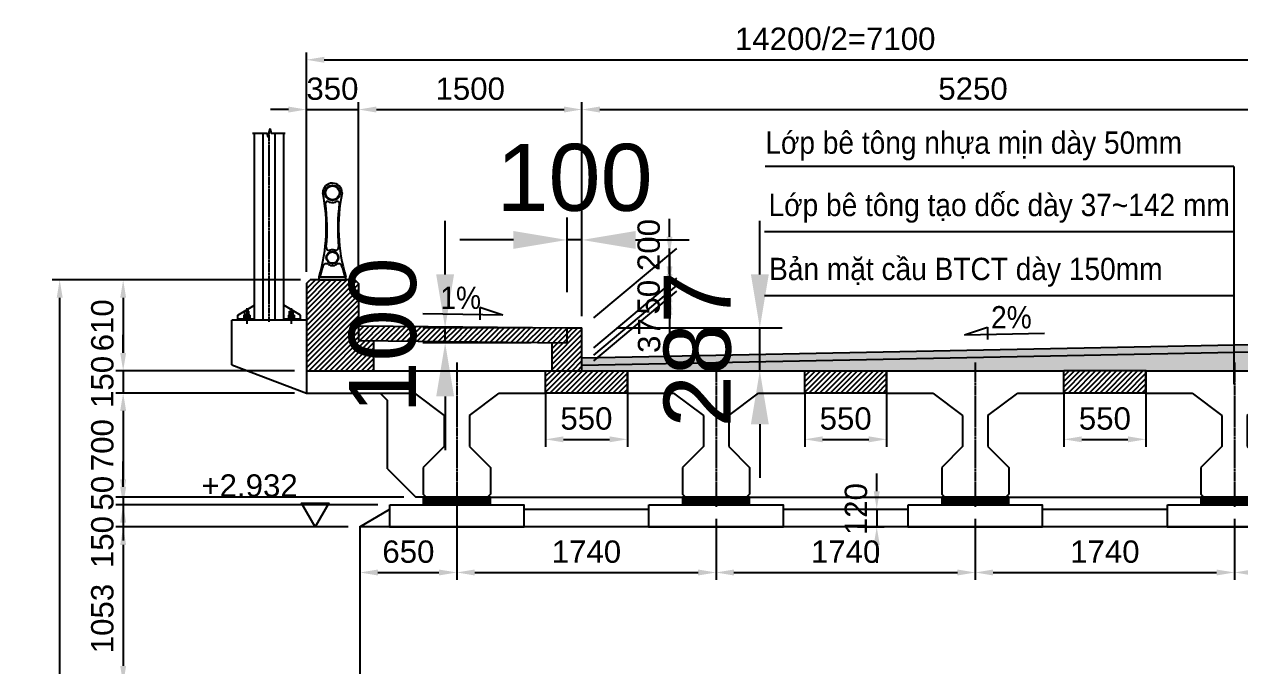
# Model space of a CAD drawing. Header units: millimetres. Extents: x 226202 to 432323, y 191488 to 280899.
# Drawn here: x 404246 to 412404, y 256652 to 260961 of the extents above; entities that cross this region are included whole.
import ezdxf

# ---------------------------------------------------------------- set-up
doc = ezdxf.new("R2010")
doc.units = ezdxf.units.MM
doc.header["$LTSCALE"] = 10
doc.header["$MEASUREMENT"] = 0
doc.linetypes.add('CENTER', pattern=[2, 1.25, -0.25, 0.25, -0.25])
doc.linetypes.add('DASHED2', pattern=[0.375, 0.25, -0.125])
for name, color, linetype in [('c', 7, 'Continuous'), ('CENTER', 8, 'CENTER'), ('COLUM', 8, 'DASHED2'), ('dim', 1, 'Continuous'), ('Layer4', 4, 'Continuous'), ('Layer7', 7, 'Continuous'), ('Lien', 3, 'Continuous'), ('Manh', 8, 'Continuous'), ('t', 1, 'CENTER'), ('TEXT', 3, 'Continuous')]:
    doc.layers.add(name, color=color, linetype=linetype)
doc.styles.add('ARIAL', font='VNARIAL.TTF')
doc.styles.add('Dim', font='arial.ttf')
doc.dimstyles.new('1-100', dxfattribs={"dimscale": 100, "dimtxt": 1.5, "dimasz": 1.2, "dimexe": 0.5, "dimexo": 0.8, "dimtad": 1, "dimdec": 0, "dimtxsty": 'Dim', "dimcen": 1.5, "dimclrd": 1, "dimclre": 8, "dimclrt": 3, "dimadec": 0, "dimazin": 0, "dimtfac": 1, "dimtdec": 0, "dimtix": 1, "dimtmove": 2, "dimatfit": 3, "dimfxl": 1, "dimarcsym": 0})
doc.dimstyles.new('1-300', dxfattribs={"dimscale": 300, "dimtxt": 1.5, "dimasz": 1.2, "dimexe": 0.5, "dimexo": 0.8, "dimtad": 1, "dimdec": 0, "dimtxsty": 'Dim', "dimcen": 1.5, "dimclrd": 1, "dimclre": 8, "dimclrt": 3, "dimadec": 0, "dimazin": 0, "dimtfac": 1, "dimtdec": 0, "dimtix": 1, "dimtmove": 2, "dimatfit": 3, "dimfxl": 1, "dimarcsym": 0})

# ---------------------------------------------------------------- blocks, each defined once
blk = doc.blocks.new('d1')
at = {"layer": 'CENTER'}
blk.add_line((0, 54.5), (0, -914.6), dxfattribs=at)
blk.add_line((0, 54.5), (0, -914.6), dxfattribs=at)
at = {"layer": 'Manh', "color": 3}
for p, q in [((-595, 0), (595, 0)), ((-595, -150), (-595, 0)), ((595, -150), (595, 0)), ((-595, -150), (-285, -150)), ((-285, -150), (-85, -300)), ((85, -300), (285, -150)), ((285, -150), (595, -150)), ((-85, -300), (-85, -510)), ((85, -300), (85, -510)), ((-85, -510), (-225, -650)), ((85, -510), (225, -650)), ((-225, -650), (-225, -830)), ((225, -650), (225, -830)), ((-205, -850), (-225, -830)), ((-205, -850), (205, -850)), ((225, -830), (205, -850))]:
    blk.add_line(p, q, dxfattribs=at)
blk = doc.blocks.new('Lancan')
at = {"layer": 'Lien', "color": 8}
for p, q in [((-90, 0), (-90, 20)), ((-90, 0), (-45, 0)), ((-83.7, 20), (83.7, 20)), ((-45, 0), (45, 0)), ((45, 0), (90, 0)), ((90, 0), (90, 20))]:
    blk.add_line(p, q, dxfattribs=at)
for centre, radius in [((0, 585), 50.8), ((0, 585), 46.6), ((0, 150), 40.9), ((0, 150), 37.6)]:
    blk.add_circle(centre, radius, dxfattribs=at)
for centre, radius, start, end in [((-1196.4, 351.6), 1155.1, 343.3182, 11.65953), ((0, 585), 65.2, 90, 180), ((0, 585), 65.2, 0, 90), ((1196.4, 351.6), 1155.1, 168.34047, 196.6818), ((-33.4, 514), 13.2, 63.17381, 170.46412), ((-1382.5, 344.6), 1347.1, 354.81236, 7.32127), ((0, 585), 65.2, 244.48628, 270), ((0, 585), 65.2, 270, 295.51372), ((33.4, 514), 13.2, 9.53588, 116.82619), ((1382.5, 344.6), 1347.1, 172.67873, 185.18764), ((-20.2, 218.6), 21.1, 168.5937, 269.602), ((-2.7, 162.7), 39, 85.96278, 116.88351), ((2.7, 162.7), 39, 63.11649, 94.03722), ((20.2, 218.6), 21.1, 270.398, 11.4063), ((-1041.4, 328), 1006, 342.17259, 346.06307), ((-41.1, 85.3), 23.9, 50.79714, 179.09952), ((-2.7, 135.2), 39, 233.44825, 274.03722), ((2.7, 135.2), 39, 265.96278, 306.55175), ((41.1, 85.3), 23.9, 0.90048, 129.20286), ((1041.4, 328), 1006, 193.93693, 197.82741)]:
    blk.add_arc(centre, radius, start, end, dxfattribs=at)
blk = doc.blocks.new('xdf')
at = {"layer": 'CENTER'}
blk.add_line((0, 54.5), (0, -914.6), dxfattribs=at)
at = {"layer": 'Lien'}
for p, q in [((-1010, 0), (-1010, -150.3)), ((-1010, -150.3), (-284.6, -150.3))]:
    blk.add_line(p, q, dxfattribs=at)
at = {"layer": 'Manh', "color": 3}
for p, q in [((-1010, 0), (595, 0)), ((595, -150), (595, 0)), ((-284.6, -150.3), (-85, -300)), ((85, -300), (285, -150)), ((285, -150), (595, -150)), ((-85, -300), (-85, -510)), ((85, -300), (85, -510)), ((-85, -510), (-225, -650)), ((85, -510), (225, -650)), ((-225, -650), (-225, -830)), ((225, -650), (225, -830)), ((-205, -850), (-225, -830)), ((-205, -850), (205, -850)), ((225, -830), (205, -850))]:
    blk.add_line(p, q, dxfattribs=at)
blk = doc.blocks.new('*D9')
at = {"color": 8, "lineweight": -2, "transparency": 16777216}
for p, q in [((406139, 259298.4), (406139, 260438.2)), ((406489, 259298.4), (406489, 260438.2))]:
    blk.add_line(p, q, dxfattribs=at)
at = {"color": 1, "lineweight": -2, "transparency": 16777216}
for p, q in [((406019, 260388.2), (405899, 260388.2)), ((406139, 260388.2), (406489, 260388.2)), ((406609, 260388.2), (406729, 260388.2))]:
    blk.add_line(p, q, dxfattribs=at)
at = {"color": 1, "transparency": 16777216}
for points in [[(406019, 260408.2), (406019, 260368.2), (406139, 260388.2)], [(406609, 260408.2), (406609, 260368.2), (406489, 260388.2)]]:
    blk.add_solid(points, dxfattribs=at)
at = {"layer": 'Defpoints', "color": 0, "transparency": 16777216}
for p in [(406489, 260388.2), (406139, 259218.4), (406489, 259218.4)]:
    blk.add_point(p, dxfattribs=at)
at = {"color": 3, "transparency": 16777216, "insert": (406314, 260527.3), "char_height": 150, "attachment_point": 5, "style": 'Dim'}
blk.add_mtext('350', dxfattribs=at)
blk = doc.blocks.new('*D10')
at = {"color": 8, "lineweight": -2, "transparency": 16777216}
for p, q in [((406489, 259298.4), (406489, 260438.2)), ((407989, 259000.5), (407989, 260438.2))]:
    blk.add_line(p, q, dxfattribs=at)
at = {"color": 1, "lineweight": -2, "transparency": 16777216}
blk.add_line((406609, 260388.2), (407869, 260388.2), dxfattribs=at)
at = {"color": 1, "transparency": 16777216}
for points in [[(406609, 260408.2), (406609, 260368.2), (406489, 260388.2)], [(407869, 260408.2), (407869, 260368.2), (407989, 260388.2)]]:
    blk.add_solid(points, dxfattribs=at)
at = {"layer": 'Defpoints', "color": 0, "transparency": 16777216}
for p in [(407989, 260388.2), (406489, 259218.4), (407989, 258920.5)]:
    blk.add_point(p, dxfattribs=at)
at = {"color": 3, "transparency": 16777216, "insert": (407239, 260527.3), "char_height": 150, "attachment_point": 5, "style": 'Dim'}
blk.add_mtext('1500', dxfattribs=at)
blk = doc.blocks.new('*D11')
at = {"color": 8, "lineweight": -2, "transparency": 16777216}
for p, q in [((407989, 259000.5), (407989, 260438.2)), ((413239, 259640.3), (413239, 260438.2))]:
    blk.add_line(p, q, dxfattribs=at)
at = {"color": 1, "lineweight": -2, "transparency": 16777216}
blk.add_line((408109, 260388.2), (413119, 260388.2), dxfattribs=at)
at = {"color": 1, "transparency": 16777216}
for points in [[(408109, 260408.2), (408109, 260368.2), (407989, 260388.2)], [(413119, 260408.2), (413119, 260368.2), (413239, 260388.2)]]:
    blk.add_solid(points, dxfattribs=at)
at = {"layer": 'Defpoints', "color": 0, "transparency": 16777216}
for p in [(413239, 260388.2), (413239, 259560.3), (407989, 258920.5)]:
    blk.add_point(p, dxfattribs=at)
at = {"color": 3, "transparency": 16777216, "insert": (410614, 260527.3), "char_height": 150, "attachment_point": 5, "style": 'Dim'}
blk.add_mtext('5250', dxfattribs=at)
blk = doc.blocks.new('*D15')
at = {"color": 8, "lineweight": -2, "transparency": 16777216}
for p, q in [((406139, 259885.3), (406139, 260772.4)), ((413239, 259885.3), (413239, 260772.4))]:
    blk.add_line(p, q, dxfattribs=at)
at = {"color": 1, "lineweight": -2, "transparency": 16777216}
blk.add_line((406259, 260722.4), (413119, 260722.4), dxfattribs=at)
at = {"color": 1, "transparency": 16777216}
for points in [[(406259, 260742.4), (406259, 260702.4), (406139, 260722.4)], [(413119, 260742.4), (413119, 260702.4), (413239, 260722.4)]]:
    blk.add_solid(points, dxfattribs=at)
at = {"layer": 'Defpoints', "color": 0, "transparency": 16777216}
for p in [(413239, 260722.4), (406139, 259805.3), (413239, 259805.3)]:
    blk.add_point(p, dxfattribs=at)
at = {"color": 3, "transparency": 16777216, "insert": (409689, 260862.5), "char_height": 150, "attachment_point": 5, "style": 'Dim'}
blk.add_mtext('14200/2=7100', dxfattribs=at)
blk = doc.blocks.new('*D17')
at = {"color": 8, "lineweight": -2, "transparency": 16777216}
for p, q in [((407149, 257758.3), (407149, 257227.9)), ((406499, 257503.7), (406499, 257227.9))]:
    blk.add_line(p, q, dxfattribs=at)
at = {"color": 1, "lineweight": -2, "transparency": 16777216}
blk.add_line((406619, 257277.9), (407029, 257277.9), dxfattribs=at)
at = {"color": 1, "transparency": 16777216}
for points in [[(406619, 257297.9), (406619, 257257.9), (406499, 257277.9)], [(407029, 257297.9), (407029, 257257.9), (407149, 257277.9)]]:
    blk.add_solid(points, dxfattribs=at)
at = {"layer": 'Defpoints', "color": 0, "transparency": 16777216}
for p in [(407149, 257838.3), (406499, 257583.7), (407149, 257277.9)]:
    blk.add_point(p, dxfattribs=at)
at = {"color": 3, "transparency": 16777216, "insert": (406824, 257417), "char_height": 150, "attachment_point": 5, "style": 'Dim'}
blk.add_mtext('650', dxfattribs=at)
blk = doc.blocks.new('*D18')
at = {"color": 8, "lineweight": -2, "transparency": 16777216}
for p, q in [((407149, 257758.3), (407149, 257227.9)), ((408889, 257639), (408889, 257227.9))]:
    blk.add_line(p, q, dxfattribs=at)
at = {"color": 1, "lineweight": -2, "transparency": 16777216}
blk.add_line((407269, 257277.9), (408769, 257277.9), dxfattribs=at)
at = {"color": 1, "transparency": 16777216}
for points in [[(407269, 257297.9), (407269, 257257.9), (407149, 257277.9)], [(408769, 257297.9), (408769, 257257.9), (408889, 257277.9)]]:
    blk.add_solid(points, dxfattribs=at)
at = {"layer": 'Defpoints', "color": 0, "transparency": 16777216}
for p in [(407149, 257838.3), (408889, 257719), (408889, 257277.9)]:
    blk.add_point(p, dxfattribs=at)
at = {"color": 3, "transparency": 16777216, "insert": (408019, 257417), "char_height": 150, "attachment_point": 5, "style": 'Dim'}
blk.add_mtext('1740', dxfattribs=at)
blk = doc.blocks.new('*D19')
at = {"color": 8, "lineweight": -2, "transparency": 16777216}
for p, q in [((408889, 257639), (408889, 257227.9)), ((410629, 257639), (410629, 257227.9))]:
    blk.add_line(p, q, dxfattribs=at)
at = {"color": 1, "lineweight": -2, "transparency": 16777216}
blk.add_line((409009, 257277.9), (410509, 257277.9), dxfattribs=at)
at = {"color": 1, "transparency": 16777216}
for points in [[(409009, 257297.9), (409009, 257257.9), (408889, 257277.9)], [(410509, 257297.9), (410509, 257257.9), (410629, 257277.9)]]:
    blk.add_solid(points, dxfattribs=at)
at = {"layer": 'Defpoints', "color": 0, "transparency": 16777216}
for p in [(408889, 257719), (410629, 257719), (410629, 257277.9)]:
    blk.add_point(p, dxfattribs=at)
at = {"color": 3, "transparency": 16777216, "insert": (409759, 257417), "char_height": 150, "attachment_point": 5, "style": 'Dim'}
blk.add_mtext('1740', dxfattribs=at)
blk = doc.blocks.new('*D20')
at = {"color": 8, "lineweight": -2, "transparency": 16777216}
for p, q in [((410629, 257639), (410629, 257227.9)), ((412369, 257639), (412369, 257227.9))]:
    blk.add_line(p, q, dxfattribs=at)
at = {"color": 1, "lineweight": -2, "transparency": 16777216}
blk.add_line((410749, 257277.9), (412249, 257277.9), dxfattribs=at)
at = {"color": 1, "transparency": 16777216}
for points in [[(410749, 257297.9), (410749, 257257.9), (410629, 257277.9)], [(412249, 257297.9), (412249, 257257.9), (412369, 257277.9)]]:
    blk.add_solid(points, dxfattribs=at)
at = {"layer": 'Defpoints', "color": 0, "transparency": 16777216}
for p in [(410629, 257719), (412369, 257719), (412369, 257277.9)]:
    blk.add_point(p, dxfattribs=at)
at = {"color": 3, "transparency": 16777216, "insert": (411499, 257417), "char_height": 150, "attachment_point": 5, "style": 'Dim'}
blk.add_mtext('1740', dxfattribs=at)
blk = doc.blocks.new('*D21')
at = {"color": 8, "lineweight": -2, "transparency": 16777216}
for p, q in [((412369, 257639), (412369, 257227.9)), ((413239, 257333.3), (413239, 257227.9))]:
    blk.add_line(p, q, dxfattribs=at)
at = {"color": 1, "lineweight": -2, "transparency": 16777216}
blk.add_line((412489, 257277.9), (413119, 257277.9), dxfattribs=at)
at = {"color": 1, "transparency": 16777216}
for points in [[(412489, 257297.9), (412489, 257257.9), (412369, 257277.9)], [(413119, 257297.9), (413119, 257257.9), (413239, 257277.9)]]:
    blk.add_solid(points, dxfattribs=at)
at = {"layer": 'Defpoints', "color": 0, "transparency": 16777216}
for p in [(412369, 257719), (413239, 257413.3), (413239, 257277.9)]:
    blk.add_point(p, dxfattribs=at)
at = {"color": 3, "transparency": 16777216, "insert": (412804, 257417), "char_height": 150, "attachment_point": 5, "style": 'Dim'}
blk.add_mtext('870', dxfattribs=at)
blk = doc.blocks.new('*D40')
at = {"color": 8, "lineweight": -2, "transparency": 16777216}
for p, q in [((406100.3, 259243.5), (404859.4, 259243.5)), ((406059, 258633.5), (404859.4, 258633.5))]:
    blk.add_line(p, q, dxfattribs=at)
at = {"color": 1, "lineweight": -2, "transparency": 16777216}
blk.add_line((404909.4, 259123.5), (404909.4, 258753.5), dxfattribs=at)
at = {"color": 1, "transparency": 16777216}
for points in [[(404889.4, 259123.5), (404929.4, 259123.5), (404909.4, 259243.5)], [(404889.4, 258753.5), (404929.4, 258753.5), (404909.4, 258633.5)]]:
    blk.add_solid(points, dxfattribs=at)
at = {"layer": 'Defpoints', "color": 0, "transparency": 16777216}
for p in [(406180.3, 259243.5), (404909.4, 258633.5), (406139, 258633.5)]:
    blk.add_point(p, dxfattribs=at)
at = {"color": 3, "transparency": 16777216, "insert": (404770.3, 258938.5), "char_height": 150, "attachment_point": 5, "rotation": 90, "style": 'Dim'}
blk.add_mtext('610', dxfattribs=at)
blk = doc.blocks.new('*D41')
at = {"color": 1, "lineweight": -2, "transparency": 16777216}
for p, q in [((404909.4, 258753.5), (404909.4, 258873.5)), ((404909.4, 258633.5), (404909.4, 258483.3)), ((404909.4, 258363.3), (404909.4, 258243.3))]:
    blk.add_line(p, q, dxfattribs=at)
at = {"color": 8, "lineweight": -2, "transparency": 16777216}
for p, q in [((406059, 258633.5), (404859.4, 258633.5)), ((406059, 258483.3), (404859.4, 258483.3))]:
    blk.add_line(p, q, dxfattribs=at)
at = {"color": 1, "transparency": 16777216}
for points in [[(404889.4, 258753.5), (404929.4, 258753.5), (404909.4, 258633.5)], [(404889.4, 258363.3), (404929.4, 258363.3), (404909.4, 258483.3)]]:
    blk.add_solid(points, dxfattribs=at)
at = {"layer": 'Defpoints', "color": 0, "transparency": 16777216}
for p in [(406139, 258633.5), (404909.4, 258483.3), (406139, 258483.3)]:
    blk.add_point(p, dxfattribs=at)
at = {"color": 3, "transparency": 16777216, "insert": (404770.3, 258558.4), "char_height": 150, "attachment_point": 5, "rotation": 90, "style": 'Dim'}
blk.add_mtext('150', dxfattribs=at)
blk = doc.blocks.new('*D42')
at = {"color": 8, "lineweight": -2, "transparency": 16777216}
for p, q in [((406059, 258483.3), (404859.4, 258483.3)), ((406794, 257783.5), (404859.4, 257783.5))]:
    blk.add_line(p, q, dxfattribs=at)
at = {"color": 1, "lineweight": -2, "transparency": 16777216}
blk.add_line((404909.4, 258363.3), (404909.4, 257903.5), dxfattribs=at)
at = {"color": 1, "transparency": 16777216}
for points in [[(404889.4, 258363.3), (404929.4, 258363.3), (404909.4, 258483.3)], [(404889.4, 257903.5), (404929.4, 257903.5), (404909.4, 257783.5)]]:
    blk.add_solid(points, dxfattribs=at)
at = {"layer": 'Defpoints', "color": 0, "transparency": 16777216}
for p in [(406139, 258483.3), (404909.4, 257783.5), (406874, 257783.5)]:
    blk.add_point(p, dxfattribs=at)
at = {"color": 3, "transparency": 16777216, "insert": (404770.3, 258133.4), "char_height": 150, "attachment_point": 5, "rotation": 90, "style": 'Dim'}
blk.add_mtext('700', dxfattribs=at)
blk = doc.blocks.new('*D43')
at = {"color": 1, "lineweight": -2, "transparency": 16777216}
for p, q in [((404909.4, 257903.5), (404909.4, 258023.5)), ((404909.4, 257783.5), (404909.4, 257733.5)), ((404909.4, 257613.5), (404909.4, 257493.5))]:
    blk.add_line(p, q, dxfattribs=at)
at = {"color": 8, "lineweight": -2, "transparency": 16777216}
for p, q in [((406794, 257783.5), (404859.4, 257783.5)), ((406619, 257733.5), (404859.4, 257733.5))]:
    blk.add_line(p, q, dxfattribs=at)
at = {"color": 1, "transparency": 16777216}
for points in [[(404889.4, 257903.5), (404929.4, 257903.5), (404909.4, 257783.5)], [(404889.4, 257613.5), (404929.4, 257613.5), (404909.4, 257733.5)]]:
    blk.add_solid(points, dxfattribs=at)
at = {"layer": 'Defpoints', "color": 0, "transparency": 16777216}
for p in [(404909.4, 257733.5), (406699, 257733.5), (406874, 257783.5)]:
    blk.add_point(p, dxfattribs=at)
at = {"color": 3, "transparency": 16777216, "insert": (404770.3, 257810.5), "char_height": 150, "attachment_point": 5, "rotation": 90, "style": 'Dim'}
blk.add_mtext('50', dxfattribs=at)
blk = doc.blocks.new('*D44')
at = {"color": 1, "lineweight": -2, "transparency": 16777216}
for p, q in [((404909.4, 257853.5), (404909.4, 257973.5)), ((404909.4, 257733.5), (404909.4, 257583.7)), ((404909.4, 257463.7), (404909.4, 257343.7))]:
    blk.add_line(p, q, dxfattribs=at)
at = {"color": 8, "lineweight": -2, "transparency": 16777216}
for p, q in [((406619, 257733.5), (404859.4, 257733.5)), ((406419, 257583.7), (404859.4, 257583.7))]:
    blk.add_line(p, q, dxfattribs=at)
at = {"color": 1, "transparency": 16777216}
for points in [[(404889.4, 257853.5), (404929.4, 257853.5), (404909.4, 257733.5)], [(404889.4, 257463.7), (404929.4, 257463.7), (404909.4, 257583.7)]]:
    blk.add_solid(points, dxfattribs=at)
at = {"layer": 'Defpoints', "color": 0, "transparency": 16777216}
for p in [(406699, 257733.5), (404909.4, 257583.7), (406499, 257583.7)]:
    blk.add_point(p, dxfattribs=at)
at = {"color": 3, "transparency": 16777216, "insert": (404770.3, 257482.3), "char_height": 150, "attachment_point": 5, "rotation": 90, "style": 'Dim'}
blk.add_mtext('150', dxfattribs=at)
blk = doc.blocks.new('*D45')
at = {"color": 8, "lineweight": -2, "transparency": 16777216}
for p, q in [((406419, 257583.7), (404859.4, 257583.7)), ((406419, 256530.7), (404859.4, 256530.7))]:
    blk.add_line(p, q, dxfattribs=at)
at = {"color": 1, "lineweight": -2, "transparency": 16777216}
blk.add_line((404909.4, 257463.7), (404909.4, 256650.7), dxfattribs=at)
at = {"color": 1, "transparency": 16777216}
for points in [[(404889.4, 257463.7), (404929.4, 257463.7), (404909.4, 257583.7)], [(404889.4, 256650.7), (404929.4, 256650.7), (404909.4, 256530.7)]]:
    blk.add_solid(points, dxfattribs=at)
at = {"layer": 'Defpoints', "color": 0, "transparency": 16777216}
for p in [(406499, 257583.7), (404909.4, 256530.7), (406499, 256530.7)]:
    blk.add_point(p, dxfattribs=at)
at = {"color": 3, "transparency": 16777216, "insert": (404770.2, 256968.6), "char_height": 150, "attachment_point": 5, "rotation": 90, "style": 'Dim'}
blk.add_mtext('1053', dxfattribs=at)
blk = doc.blocks.new('*D49')
at = {"color": 8, "lineweight": -2, "transparency": 16777216}
for p, q in [((405978.9, 259243.5), (404433.4, 259243.5)), ((406806.8, 250730.5), (404433.4, 250730.5))]:
    blk.add_line(p, q, dxfattribs=at)
at = {"color": 1, "lineweight": -2, "transparency": 16777216}
blk.add_line((404483.4, 250850.5), (404483.4, 259123.5), dxfattribs=at)
at = {"color": 1, "transparency": 16777216}
for points in [[(404463.4, 259123.5), (404503.4, 259123.5), (404483.4, 259243.5)], [(404463.4, 250850.5), (404503.4, 250850.5), (404483.4, 250730.5)]]:
    blk.add_solid(points, dxfattribs=at)
at = {"layer": 'Defpoints', "color": 0, "transparency": 16777216}
for p in [(404483.4, 259243.5), (406058.9, 259243.5), (406886.8, 250730.5)]:
    blk.add_point(p, dxfattribs=at)
at = {"color": 3, "transparency": 16777216, "insert": (404344.3, 254987), "char_height": 150, "attachment_point": 5, "rotation": 90, "style": 'Dim'}
blk.add_mtext('8513', dxfattribs=at)
blk = doc.blocks.new('*D60')
at = {"color": 1, "lineweight": -2, "transparency": 16777216}
for p, q in [((408576.7, 259533.7), (408576.7, 259653.7)), ((408576.7, 259413.7), (408576.7, 259213.7)), ((408576.7, 259093.7), (408576.7, 258973.7))]:
    blk.add_line(p, q, dxfattribs=at)
at = {"color": 8, "lineweight": -2, "transparency": 16777216}
for p, q in [((408069, 258987.7), (408626.7, 259455.6)), ((408069, 258787.7), (408626.7, 259255.6))]:
    blk.add_line(p, q, dxfattribs=at)
at = {"color": 1, "transparency": 16777216}
for points in [[(408556.7, 259533.7), (408596.7, 259533.7), (408576.7, 259413.7)], [(408556.7, 259093.7), (408596.7, 259093.7), (408576.7, 259213.7)]]:
    blk.add_solid(points, dxfattribs=at)
at = {"layer": 'Defpoints', "color": 0, "transparency": 16777216}
for p in [(408576.7, 259213.7), (407989, 258920.5), (407989, 258720.6)]:
    blk.add_point(p, dxfattribs=at)
at = {"color": 3, "transparency": 16777216, "insert": (408437.6, 259478), "char_height": 150, "attachment_point": 5, "rotation": 90, "style": 'Dim'}
blk.add_mtext('200', dxfattribs=at)
blk = doc.blocks.new('*D61')
at = {"color": 1, "lineweight": -2, "transparency": 16777216}
for p, q in [((408576.7, 259333.7), (408576.7, 259453.7)), ((408576.7, 259213.7), (408576.7, 259163.7)), ((408576.7, 259043.7), (408576.7, 258923.7))]:
    blk.add_line(p, q, dxfattribs=at)
at = {"color": 8, "lineweight": -2, "transparency": 16777216}
for p, q in [((408069, 258787.7), (408626.7, 259255.6)), ((408069, 258737.7), (408626.7, 259205.6))]:
    blk.add_line(p, q, dxfattribs=at)
at = {"color": 1, "transparency": 16777216}
for points in [[(408556.7, 259333.7), (408596.7, 259333.7), (408576.7, 259213.7)], [(408556.7, 259043.7), (408596.7, 259043.7), (408576.7, 259163.7)]]:
    blk.add_solid(points, dxfattribs=at)
at = {"layer": 'Defpoints', "color": 0, "transparency": 16777216}
for p in [(408576.7, 259163.7), (407989, 258720.6), (407989, 258670.5)]:
    blk.add_point(p, dxfattribs=at)
at = {"color": 3, "transparency": 16777216, "insert": (408437.6, 259127.4), "char_height": 150, "attachment_point": 5, "rotation": 90, "style": 'Dim'}
blk.add_mtext('50', dxfattribs=at)
blk = doc.blocks.new('*D62')
at = {"color": 1, "lineweight": -2, "transparency": 16777216}
for p, q in [((408576.7, 259283.7), (408576.7, 259403.7)), ((408576.7, 259163.7), (408576.7, 259126.7)), ((408576.7, 259006.7), (408576.7, 258886.7))]:
    blk.add_line(p, q, dxfattribs=at)
at = {"color": 8, "lineweight": -2, "transparency": 16777216}
for p, q in [((408069, 258737.7), (408626.7, 259205.6)), ((408069, 258700.7), (408626.7, 259168.6))]:
    blk.add_line(p, q, dxfattribs=at)
at = {"color": 1, "transparency": 16777216}
for points in [[(408556.7, 259283.7), (408596.7, 259283.7), (408576.7, 259163.7)], [(408556.7, 259006.7), (408596.7, 259006.7), (408576.7, 259126.7)]]:
    blk.add_solid(points, dxfattribs=at)
at = {"layer": 'Defpoints', "color": 0, "transparency": 16777216}
for p in [(408576.7, 259126.7), (407989, 258670.5), (407989, 258633.5)]:
    blk.add_point(p, dxfattribs=at)
at = {"color": 3, "transparency": 16777216, "insert": (408440.5, 258869.4), "char_height": 150, "attachment_point": 5, "rotation": 90, "style": 'Dim'}
blk.add_mtext('37', dxfattribs=at)
blk = doc.blocks.new('e')
at = {"layer": 'TEXT', "color": 9}
blk.add_lwpolyline([(0, 0), (383, 664), (-383, 664)], close=True, dxfattribs=at)
blk = doc.blocks.new('*D66')
at = {"color": 1, "lineweight": -2, "transparency": 16777216}
for p, q in [((409967.8, 257823.7), (409967.8, 257943.7)), ((409967.8, 257703.7), (409967.8, 257583.7)), ((409967.8, 257463.7), (409967.8, 257343.7))]:
    blk.add_line(p, q, dxfattribs=at)
at = {"color": 8, "lineweight": -2, "transparency": 16777216}
for p, q in [((409839, 257703.7), (410017.8, 257703.7)), ((409839, 257583.7), (410017.8, 257583.7))]:
    blk.add_line(p, q, dxfattribs=at)
at = {"color": 1, "transparency": 16777216}
for points in [[(409947.8, 257823.7), (409987.8, 257823.7), (409967.8, 257703.7)], [(409947.8, 257463.7), (409987.8, 257463.7), (409967.8, 257583.7)]]:
    blk.add_solid(points, dxfattribs=at)
at = {"layer": 'Defpoints', "color": 0, "transparency": 16777216}
for p in [(409759, 257703.7), (409759, 257583.7), (409967.8, 257583.7)]:
    blk.add_point(p, dxfattribs=at)
at = {"color": 3, "transparency": 16777216, "insert": (409828.7, 257703.7), "char_height": 150, "attachment_point": 5, "rotation": 90, "style": 'Dim'}
blk.add_mtext('120', dxfattribs=at)
blk = doc.blocks.new('*D167')
at = {"color": 8, "lineweight": -2, "transparency": 16777216}
for p, q in [((407744, 258478.7), (407744, 258122.4)), ((408294, 258478.7), (408294, 258122.4))]:
    blk.add_line(p, q, dxfattribs=at)
at = {"color": 1, "lineweight": -2, "transparency": 16777216}
blk.add_line((407864, 258172.4), (408174, 258172.4), dxfattribs=at)
at = {"color": 1, "transparency": 16777216}
for points in [[(407864, 258192.4), (407864, 258152.4), (407744, 258172.4)], [(408174, 258192.4), (408174, 258152.4), (408294, 258172.4)]]:
    blk.add_solid(points, dxfattribs=at)
at = {"layer": 'Defpoints', "color": 0, "transparency": 16777216}
for p in [(407744, 258558.7), (408294, 258558.7), (408294, 258172.4)]:
    blk.add_point(p, dxfattribs=at)
at = {"color": 3, "transparency": 16777216, "insert": (408019, 258311.5), "char_height": 150, "attachment_point": 5, "style": 'Dim'}
blk.add_mtext('550', dxfattribs=at)
blk = doc.blocks.new('*D168')
at = {"color": 8, "lineweight": -2, "transparency": 16777216}
for p, q in [((409484, 258478.7), (409484, 258122.4)), ((410034, 258478.7), (410034, 258122.4))]:
    blk.add_line(p, q, dxfattribs=at)
at = {"color": 1, "lineweight": -2, "transparency": 16777216}
blk.add_line((409604, 258172.4), (409914, 258172.4), dxfattribs=at)
at = {"color": 1, "transparency": 16777216}
for points in [[(409604, 258192.4), (409604, 258152.4), (409484, 258172.4)], [(409914, 258192.4), (409914, 258152.4), (410034, 258172.4)]]:
    blk.add_solid(points, dxfattribs=at)
at = {"layer": 'Defpoints', "color": 0, "transparency": 16777216}
for p in [(409484, 258558.7), (410034, 258558.7), (410034, 258172.4)]:
    blk.add_point(p, dxfattribs=at)
at = {"color": 3, "transparency": 16777216, "insert": (409759, 258311.5), "char_height": 150, "attachment_point": 5, "style": 'Dim'}
blk.add_mtext('550', dxfattribs=at)
blk = doc.blocks.new('*D169')
at = {"color": 8, "lineweight": -2, "transparency": 16777216}
for p, q in [((411224, 258478.8), (411224, 258122.5)), ((411774, 258478.8), (411774, 258122.5))]:
    blk.add_line(p, q, dxfattribs=at)
at = {"color": 1, "lineweight": -2, "transparency": 16777216}
blk.add_line((411344, 258172.5), (411654, 258172.5), dxfattribs=at)
at = {"color": 1, "transparency": 16777216}
for points in [[(411344, 258192.5), (411344, 258152.5), (411224, 258172.5)], [(411654, 258192.5), (411654, 258152.5), (411774, 258172.5)]]:
    blk.add_solid(points, dxfattribs=at)
at = {"layer": 'Defpoints', "color": 0, "transparency": 16777216}
for p in [(411224, 258558.8), (411774, 258558.8), (411774, 258172.5)]:
    blk.add_point(p, dxfattribs=at)
at = {"color": 3, "transparency": 16777216, "insert": (411499, 258311.6), "char_height": 150, "attachment_point": 5, "style": 'Dim'}
blk.add_mtext('550', dxfattribs=at)
blk = doc.blocks.new('*D209')
at = {"layer": 'Defpoints', "color": 0, "transparency": 16777216}
for p in [(407989, 258920.5), (409183.1, 258920.5), (407989, 258633.8)]:
    blk.add_point(p, dxfattribs=at)
at = {"layer": 'dim', "color": 1, "lineweight": -2, "transparency": 16777216}
for p, q in [((409183.1, 259280.5), (409183.1, 259640.5)), ((409183.1, 258633.8), (409183.1, 258920.5)), ((409183.1, 258273.8), (409183.1, 257913.8))]:
    blk.add_line(p, q, dxfattribs=at)
at = {"layer": 'dim', "color": 8, "lineweight": -2, "transparency": 16777216}
for p, q in [((408229, 258920.5), (409333.1, 258920.5)), ((408229, 258633.8), (409333.1, 258633.8))]:
    blk.add_line(p, q, dxfattribs=at)
at = {"layer": 'dim', "color": 1, "transparency": 16777216}
for points in [[(409123.1, 259280.5), (409243.1, 259280.5), (409183.1, 258920.5)], [(409123.1, 258273.8), (409243.1, 258273.8), (409183.1, 258633.8)]]:
    blk.add_solid(points, dxfattribs=at)
at = {"layer": 'dim', "color": 3, "transparency": 16777216, "insert": (408765.8, 258777.2), "char_height": 450, "attachment_point": 5, "rotation": 90, "style": 'Dim'}
blk.add_mtext('287', dxfattribs=at)
blk = doc.blocks.new('*D210')
at = {"layer": 'Defpoints', "color": 0, "transparency": 16777216}
for p in [(407889, 259512.1), (407889, 258920.5), (407989, 258920.5)]:
    blk.add_point(p, dxfattribs=at)
at = {"layer": 'dim', "color": 8, "lineweight": -2, "transparency": 16777216}
for p, q in [((407889, 259160.5), (407889, 259662.1)), ((407989, 259160.5), (407989, 259662.1))]:
    blk.add_line(p, q, dxfattribs=at)
at = {"layer": 'dim', "color": 1, "lineweight": -2, "transparency": 16777216}
for p, q in [((407529, 259512.1), (407169, 259512.1)), ((407989, 259512.1), (407889, 259512.1)), ((408349, 259512.1), (408709, 259512.1))]:
    blk.add_line(p, q, dxfattribs=at)
at = {"layer": 'dim', "color": 1, "transparency": 16777216}
for points in [[(407529, 259572.1), (407529, 259452.1), (407889, 259512.1)], [(408349, 259572.1), (408349, 259452.1), (407989, 259512.1)]]:
    blk.add_solid(points, dxfattribs=at)
at = {"layer": 'dim', "color": 3, "transparency": 16777216, "insert": (407939, 259929.4), "char_height": 450, "attachment_point": 5, "style": 'Dim'}
blk.add_mtext('100', dxfattribs=at)
blk = doc.blocks.new('*D211')
at = {"layer": 'Defpoints', "color": 0, "transparency": 16777216}
for p in [(407070.5, 258920.5), (407889, 258920.5), (407889, 258820.5)]:
    blk.add_point(p, dxfattribs=at)
at = {"layer": 'dim', "color": 1, "lineweight": -2, "transparency": 16777216}
for p, q in [((407070.5, 259280.5), (407070.5, 259640.5)), ((407070.5, 258820.5), (407070.5, 258920.5)), ((407070.5, 258460.5), (407070.5, 258100.5))]:
    blk.add_line(p, q, dxfattribs=at)
at = {"layer": 'dim', "color": 8, "lineweight": -2, "transparency": 16777216}
for p, q in [((407649, 258920.5), (406920.5, 258920.5)), ((407649, 258820.5), (406920.5, 258820.5))]:
    blk.add_line(p, q, dxfattribs=at)
at = {"layer": 'dim', "color": 1, "transparency": 16777216}
for points in [[(407010.5, 259280.5), (407130.5, 259280.5), (407070.5, 258920.5)], [(407010.5, 258460.5), (407130.5, 258460.5), (407070.5, 258820.5)]]:
    blk.add_solid(points, dxfattribs=at)
at = {"layer": 'dim', "color": 3, "transparency": 16777216, "insert": (406653.3, 258870.5), "char_height": 450, "attachment_point": 5, "rotation": 90, "style": 'Dim'}
blk.add_mtext('100', dxfattribs=at)

msp = doc.modelspace()

# ---------------------------------------------------------------- hatches: boundary and pattern name
h = msp.add_hatch()
h.set_pattern_fill('ANSI31', color=8, scale=200, style=0)
h.set_pattern_definition([(45, (-716517.353, -209894.462), (-17.67766953, 17.67766953), [])])
h.paths.add_polyline_path([(406589, 258633.5), (406589, 258834.5), (406489, 258835.5), (406489, 259218.5), (406464, 259243.5), (406164, 259243.5), (406139, 259218.5), (406139, 258633.5)])
h.paths.add_polyline_path([(407889, 258820.5), (407889, 258920.5), (406489, 258935.5), (406489, 258835.5)])
h.paths.add_polyline_path([(407989, 258920.5), (407889, 258920.5), (407889, 258820.5), (407789, 258821.6), (407789, 258633.5), (407819, 258633.5), (407989, 258633.5)])
h = msp.add_hatch()
h.set_pattern_fill('AR-B88', color=8, scale=5, angle=45, style=0)
h.set_pattern_definition([(135, (1542995.325, -209894.46), (28.2842712, 28.2842712), []), (45, (1542995.325, -209894.462), (42.42640687, 14.14213562), [40, -40])])
h.paths.add_polyline_path([(413239, 258825.6), (413239, 258775.5), (407989, 258670.5), (407989, 258720.6)])
h = msp.add_hatch()
h.set_pattern_fill('AR-CONC', color=8, scale=10, style=0)
h.set_pattern_definition([(50, (-716517.353, -209894.46), (71.7260183, -6.2752135), [7.5, -82.5]), (355, (-716517.35, -209894.46), (-13.8751334, 75.2192134), [6, -66]), (100.4514, (-716511.376, -209894.985), (57.850938, 68.9439542), [6.374019, -70.114211]), (46.1842, (-716517.35, -209874.46), (106.724105, -16.5519014), [11.25, -123.75]), (96.6356, (-716508.46, -209875.84), (93.4662706, 97.411787), [9.561029, -105.1713]), (351.1842, (-716517.35, -209874.46), (93.466195, 97.41186), [9, -99]), (21, (-716507.353, -209879.46), (59.6907052, -40.261889), [7.5, -82.5]), (326, (-716507.35, -209879.46), (24.331533, 72.5150045), [6, -66]), (71.4514, (-716502.38, -209882.82), (84.022263, 32.2530497), [6.374019, -70.114211]), (37.5, (-716517.353, -209894.462), (1.21598553, 33.2893854), [0, -65.2, 0, -67, 0, -66.25]), (7.5, (-716517.353, -209894.46), (26.3069537, 39.4411712), [0, -38.2, 0, -63.7, 0, -25.25]), (327.5, (-716539.653, -209894.462), (53.3822436, -2.2554872), [0, -25, 0, -78, 0, -103.5]), (317.5, (-716549.653, -209894.46), (58.318617, 10.0104982), [0, -32.5, 0, -51.8, 0, -73.5])])
h.paths.add_polyline_path([(408889, 258688.5), (408889, 258633.5), (409559, 258633.5), (409959, 258633.5), (411299, 258633.5), (411699, 258633.5), (413039, 258633.5), (413239, 258633.5), (413239, 258775.5)])
h.paths.add_polyline_path([(408889, 258633.5), (408889, 258688.5), (407989, 258670.5), (407989, 258633.5), (408219, 258633.5)])
h = msp.add_hatch()
h.set_pattern_fill('ANSI31', color=8, scale=200, style=0)
h.set_pattern_definition([(45, (-716517.353, -209894.176), (-17.67766953, 17.67766953), [])])
h.paths.add_polyline_path([(408294, 258483.5), (408294, 258633.8), (407744, 258633.8), (407744, 258483.5)])
h = msp.add_hatch()
h.set_pattern_fill('ANSI31', color=8, scale=200, style=0)
h.set_pattern_definition([(45, (-714777.353, -209894.176), (-17.67766953, 17.67766953), [])])
h.paths.add_polyline_path([(410034, 258483.5), (410034, 258633.8), (409484, 258633.8), (409484, 258483.5)])
h = msp.add_hatch()
h.set_pattern_fill('ANSI31', color=8, scale=200, style=0)
h.set_pattern_definition([(45, (-713037.353, -209894.034), (-17.67766953, 17.67766953), [])])
h.paths.add_polyline_path([(411774, 258483.7), (411774, 258634), (411224, 258634), (411224, 258483.7)])
h = msp.add_hatch()
h.set_pattern_fill('AR-PARQ1', color=8, scale=5, style=0)
h.set_pattern_definition([(90, (-716517.35, -209894.46), (-60, 60), [60, -60]), (90, (-716507.35, -209894.46), (-60, 60), [60, -60]), (90, (-716497.35, -209894.46), (-60, 60), [60, -60]), (90, (-716487.35, -209894.46), (-60, 60), [60, -60]), (90, (-716477.35, -209894.46), (-60, 60), [60, -60]), (90, (-716467.35, -209894.46), (-60, 60), [60, -60]), (90, (-716457.35, -209894.46), (-60, 60), [60, -60]), (0, (-716517.35, -209834.46), (60, -60), [60, -60]), (0, (-716517.35, -209824.46), (60, -60), [60, -60]), (0, (-716517.35, -209814.46), (60, -60), [60, -60]), (0, (-716517.35, -209804.46), (60, -60), [60, -60]), (0, (-716517.35, -209794.46), (60, -60), [60, -60]), (0, (-716517.35, -209784.46), (60, -60), [60, -60]), (0, (-716517.35, -209774.46), (60, -60), [60, -60])])
h.paths.add_polyline_path([(407149, 257783.5), (407149, 257733.5), (407374, 257733.5), (407374, 257783.5)])
h.paths.add_polyline_path([(407149, 257733.5), (407149, 257783.5), (406924, 257783.5), (406924, 257733.5)])
h = msp.add_hatch()
h.set_pattern_fill('AR-PARQ1', color=8, scale=5, style=0)
h.set_pattern_definition([(90, (-714777.35, -209894.46), (-60, 60), [60, -60]), (90, (-714767.35, -209894.46), (-60, 60), [60, -60]), (90, (-714757.35, -209894.46), (-60, 60), [60, -60]), (90, (-714747.35, -209894.46), (-60, 60), [60, -60]), (90, (-714737.35, -209894.46), (-60, 60), [60, -60]), (90, (-714727.35, -209894.46), (-60, 60), [60, -60]), (90, (-714717.35, -209894.46), (-60, 60), [60, -60]), (0, (-714777.35, -209834.46), (60, -60), [60, -60]), (0, (-714777.35, -209824.46), (60, -60), [60, -60]), (0, (-714777.35, -209814.46), (60, -60), [60, -60]), (0, (-714777.35, -209804.46), (60, -60), [60, -60]), (0, (-714777.35, -209794.46), (60, -60), [60, -60]), (0, (-714777.35, -209784.46), (60, -60), [60, -60]), (0, (-714777.35, -209774.46), (60, -60), [60, -60])])
h.paths.add_polyline_path([(408889, 257783.5), (408889, 257733.5), (409114, 257733.5), (409114, 257783.5)])
h.paths.add_polyline_path([(408889, 257733.5), (408889, 257783.5), (408664, 257783.5), (408664, 257733.5)])
h = msp.add_hatch()
h.set_pattern_fill('AR-PARQ1', color=8, scale=5, style=0)
h.set_pattern_definition([(90, (-713037.35, -209894.46), (-60, 60), [60, -60]), (90, (-713027.35, -209894.46), (-60, 60), [60, -60]), (90, (-713017.35, -209894.46), (-60, 60), [60, -60]), (90, (-713007.35, -209894.46), (-60, 60), [60, -60]), (90, (-712997.35, -209894.46), (-60, 60), [60, -60]), (90, (-712987.35, -209894.46), (-60, 60), [60, -60]), (90, (-712977.35, -209894.46), (-60, 60), [60, -60]), (0, (-713037.35, -209834.46), (60, -60), [60, -60]), (0, (-713037.35, -209824.46), (60, -60), [60, -60]), (0, (-713037.35, -209814.46), (60, -60), [60, -60]), (0, (-713037.35, -209804.46), (60, -60), [60, -60]), (0, (-713037.35, -209794.46), (60, -60), [60, -60]), (0, (-713037.35, -209784.46), (60, -60), [60, -60]), (0, (-713037.35, -209774.46), (60, -60), [60, -60])])
h.paths.add_polyline_path([(410629, 257783.5), (410629, 257733.5), (410854, 257733.5), (410854, 257783.5)])
h.paths.add_polyline_path([(410629, 257733.5), (410629, 257783.5), (410404, 257783.5), (410404, 257733.5)])
h = msp.add_hatch()
h.set_pattern_fill('AR-PARQ1', color=8, scale=5, style=0)
h.set_pattern_definition([(90, (-711297.35, -209894.46), (-60, 60), [60, -60]), (90, (-711287.35, -209894.46), (-60, 60), [60, -60]), (90, (-711277.35, -209894.46), (-60, 60), [60, -60]), (90, (-711267.35, -209894.46), (-60, 60), [60, -60]), (90, (-711257.35, -209894.46), (-60, 60), [60, -60]), (90, (-711247.35, -209894.46), (-60, 60), [60, -60]), (90, (-711237.35, -209894.46), (-60, 60), [60, -60]), (0, (-711297.35, -209834.46), (60, -60), [60, -60]), (0, (-711297.35, -209824.46), (60, -60), [60, -60]), (0, (-711297.35, -209814.46), (60, -60), [60, -60]), (0, (-711297.35, -209804.46), (60, -60), [60, -60]), (0, (-711297.35, -209794.46), (60, -60), [60, -60]), (0, (-711297.35, -209784.46), (60, -60), [60, -60]), (0, (-711297.35, -209774.46), (60, -60), [60, -60])])
h.paths.add_polyline_path([(412369, 257783.5), (412369, 257733.5), (412594, 257733.5), (412594, 257783.5)])
h.paths.add_polyline_path([(412369, 257733.5), (412369, 257783.5), (412144, 257783.5), (412144, 257733.5)])

# ---------------------------------------------------------------- linework, layer by layer
at = {"color": 1}
for p, q in [((412365.4, 260005.3), (409219.6, 260005.3)), ((412365.4, 260005.3), (412365.4, 258543.3)), ((412365.4, 259567.4), (409214.4, 259567.4)), ((412365.4, 259137.2), (409214.4, 259137.2)), ((407989, 258720.6), (413239, 258825.6))]:
    msp.add_line(p, q, dxfattribs=at)
at = {"color": 7}
for p, q in [((407458.6, 259005.9), (407302.7, 259057.8)), ((407302.7, 259057.8), (407302.7, 258975.1)), ((407458.6, 259005.9), (406919.8, 259015.5)), ((410556, 258875.1), (410711.9, 258927)), ((410556, 258875.1), (411094.8, 258884.7)), ((410711.9, 258927), (410711.9, 258844.3))]:
    msp.add_line(p, q, dxfattribs=at)
at = {"color": 3}
for p, q in [((406489, 258935.5), (407889, 258920.5)), ((407889, 258820.5), (407889, 258920.5)), ((407889, 258920.5), (407989, 258920.5)), ((407989, 258633.5), (407989, 258920.5)), ((406489, 258835.5), (407889, 258820.5)), ((407789, 258633.5), (407789, 258821.6)), ((407989, 258670.5), (413239, 258775.5)), ((406139, 258633.5), (406139, 258633.5)), ((406139, 258633.5), (406139, 258633.5)), ((407054, 257783.5), (406874, 257783.5)), ((407244, 257783.5), (408794, 257783.5)), ((408984, 257783.5), (410534, 257783.5)), ((410724, 257783.5), (412274, 257783.5))]:
    msp.add_line(p, q, dxfattribs=at)
for p, q in [((406499, 257583.7), (406699, 257703.7)), ((407599, 257703.7), (408439, 257703.7)), ((409339, 257703.7), (410179, 257703.7)), ((411079, 257703.7), (411919, 257703.7)), ((406332, 257583.7), (406064.8, 257583.7))]:
    msp.add_line(p, q)
at = {"color": 8}
msp.add_lwpolyline([(405777.5, 260229.9), (405874.1, 260229.9), (405879.6, 260205.5), (405896.3, 260259.6), (405901.8, 260229.9), (405996.7, 260229.9)], dxfattribs=at)
for points in [[(407744, 258633.8), (408294, 258633.8), (408294, 258483.5), (407744, 258483.5)], [(409484, 258633.8), (410034, 258633.8), (410034, 258483.5), (409484, 258483.5)], [(411224, 258634), (411774, 258634), (411774, 258483.7), (411224, 258483.7)], [(406699, 257733.5), (407599, 257733.5), (407599, 257583.5), (406699, 257583.5)], [(406924, 257733.5), (407374, 257733.5), (407374, 257783.5), (406924, 257783.5)], [(408439, 257733.5), (409339, 257733.5), (409339, 257583.5), (408439, 257583.5)], [(408664, 257733.5), (409114, 257733.5), (409114, 257783.5), (408664, 257783.5)], [(410179, 257733.5), (411079, 257733.5), (411079, 257583.5), (410179, 257583.5)], [(410404, 257733.5), (410854, 257733.5), (410854, 257783.5), (410404, 257783.5)], [(411919, 257733.5), (412819, 257733.5), (412819, 257583.5), (411919, 257583.5)], [(412144, 257733.5), (412594, 257733.5), (412594, 257783.5), (412144, 257783.5)]]:
    msp.add_lwpolyline(points, close=True)
at = {"color": 3}
msp.add_lwpolyline([(413239, 257583.7), (406499, 257583.7), (406499, 256530.7), (408249, 255830.7), (413239, 255830.7)], dxfattribs=at)
at = {"layer": 'c', "color": 7, "ltscale": 0.4}
for p, q in [((405791, 258973.3), (405791, 260229.9)), ((405848.5, 258973.3), (405848.5, 260229.9)), ((405929.5, 258973.3), (405929.5, 260229.9)), ((405987, 258973.3), (405987, 260229.9)), ((405679, 259006.8), (405791, 259073.1)), ((406099, 259006.8), (405987, 259073.1)), ((405639, 258673.3), (405639, 258973.3)), ((406139, 258973.3), (405639, 258973.3)), ((405679, 258973.3), (405679, 259006.8)), ((405791, 258980.3), (405679, 258980.3)), ((405716.9, 258985.9), (405716.9, 258980.3)), ((405716.9, 258985.9), (405739.9, 258985.9)), ((405720.5, 259007.6), (405720.5, 258985.9)), ((405739.9, 259010), (405725.4, 259010)), ((405730.2, 259007.6), (405730.2, 258985.9)), ((405739.9, 259010), (405754.5, 259010)), ((405763, 258985.9), (405739.9, 258985.9)), ((405749.7, 259007.6), (405749.7, 258985.9)), ((405759.3, 259007.6), (405759.3, 258985.9)), ((405763, 258985.9), (405763, 258980.3)), ((406139, 258973.3), (405889, 258973.3)), ((406099, 258980.3), (405987, 258980.3)), ((406015, 258985.9), (406038, 258985.9)), ((406015, 258985.9), (406015, 258980.3)), ((406018.6, 259007.6), (406018.6, 258985.9)), ((406038, 259010), (406023.4, 259010)), ((406027.3, 259011), (406027.3, 259009.6)), ((406028.3, 259007.6), (406028.3, 258985.9)), ((406038, 259010), (406052.6, 259010)), ((406061.1, 258985.9), (406038, 258985.9)), ((406047.8, 259007.6), (406047.8, 258985.9)), ((406057.4, 259007.6), (406057.4, 258985.9)), ((406061.1, 258985.9), (406061.1, 258980.3)), ((406099, 258973.3), (406099, 259006.8)), ((405639, 258673.3), (406139, 258483.3))]:
    msp.add_line(p, q, dxfattribs=at)
for points in [[(406027.3, 259011), (406027.3, 259009.6)], [(406051.3, 259011), (406051.3, 259010.8)]]:
    msp.add_lwpolyline(points, dxfattribs=at)
for centre, radius, start, end in [((405725.4, 259003.9), 6.06, 37.19816, 142.71655), ((405739.9, 258988.9), 21.1, 62.42106, 117.57894), ((405754.5, 259003.9), 6.06, 37.28345, 142.80184), ((406023.4, 259003.9), 6.06, 37.19816, 142.71655), ((406038, 258988.9), 21.1, 62.42106, 117.57894), ((406052.6, 259003.9), 6.06, 37.28345, 142.80184)]:
    msp.add_arc(centre, radius, start, end, dxfattribs=at)
at = {"layer": 'Layer4', "color": 7, "ltscale": 0.35}
for p, q in [((405752.9, 259032.8), (405726.9, 259032.8)), ((405726.9, 259009.8), (405726.9, 259032.8)), ((405752.9, 259009.8), (405752.9, 259032.8)), ((405752.9, 259032.8), (405752.9, 259032.8)), ((406025, 259032.8), (406051, 259032.8)), ((406025, 259032.8), (406025, 259032.8)), ((406025, 259009.8), (406025, 259032.8)), ((406051, 259009.8), (406051, 259032.8))]:
    msp.add_line(p, q, dxfattribs=at)
at = {"layer": 'Layer7', "color": 8, "linetype": 'CENTER', "ltscale": 0.25}
msp.add_line((405751.9, 259011), (405751.9, 259010.4), dxfattribs=at)
msp.add_lwpolyline([(405727.9, 259011), (405727.9, 259010.4)], dxfattribs=at)
at = {"layer": 'Lien'}
for p, q in [((406139, 259218.5), (406164, 259243.5)), ((406139, 259218.5), (406139, 258633.5)), ((406139, 259218.5), (406139, 258633.5)), ((406464, 259243.5), (406164, 259243.5)), ((406464, 259243.5), (406489, 259218.5)), ((406489, 259218.5), (406489, 258835.5)), ((406589, 258834.5), (406589, 258633.5)), ((406634, 258483.3), (406684, 258433.3)), ((406684, 257973.5), (406684, 258433.3)), ((406684, 257973.5), (406874, 257783.5))]:
    msp.add_line(p, q, dxfattribs=at)
at = {"layer": 't'}
for p, q in [((405889, 258961.8), (405889, 260229.9)), ((405739.9, 259054.7), (405739.9, 258948.2)), ((406038, 259054.7), (406038, 258948.2))]:
    msp.add_line(p, q, dxfattribs=at)

# ---------------------------------------------------------------- block references
for name, p in [('xdf', (407149, 258633.5)), ('d1', (408889, 258633.5)), ('d1', (410629, 258633.5)), ('d1', (412369, 258633.5))]:
    msp.add_blockref(name, p)
at = {"layer": 'COLUM', "xscale": -0.2399999999906868, "yscale": 0.2399999999906868, "zscale": 0.24}
msp.add_blockref('e', (406198.4, 257583.7), dxfattribs=at)
at = {"layer": 'Lien', "rotation": 359.9999999999224}
msp.add_blockref('Lancan', (406314, 259243.5), dxfattribs=at)

# ---------------------------------------------------------------- texts
at = {"color": 7, "style": 'ARIAL'}
msp.add_text('+2.932', height=150, dxfattribs=at).set_placement((405434.5, 257787.2))
at = {"layer": 'TEXT', "style": 'ARIAL', "width": 0.9}
for s, p in [('Líp bª t«ng nhùa mÞn dµy 50mm', (409219.8, 260091)), ('Líp bª t«ng t¹o dèc dµy 37~142 mm', (409241.5, 259672.3)), ('B¶n mÆt cÇu BTCT dµy 150mm', (409245, 259242.2)), ('1%', (407038.9, 259048.5)), ('2%', (410735.2, 258917.7))]:
    msp.add_text(s, height=150, rotation=360, dxfattribs=at).set_placement(p)

# ---------------------------------------------------------------- dimensions: what is measured, and where the dimension line sits
dim = msp.add_linear_dim(base=(413239, 260722.4), p1=(406139, 259805.3), p2=(413239, 259805.3), text='14200/2=<>', dimstyle='1-100')
dim.commit()
dim.dimension.update_dxf_attribs({"geometry": '*D15', "text_midpoint": (409689, 260862.5)})
for base, p1, p2, picture, middle in [((406489, 260388.2), (406139, 259218.4), (406489, 259218.4), '*D9', (406314, 260527.3)), ((407989, 260388.2), (406489, 259218.4), (407989, 258920.5), '*D10', (407239, 260527.3)), ((413239, 260388.2), (407989, 258920.5), (413239, 259560.3), '*D11', (410614, 260527.3)), ((408294, 258172.4), (407744, 258558.7), (408294, 258558.7), '*D167', (408019, 258311.5)), ((410034, 258172.4), (409484, 258558.7), (410034, 258558.7), '*D168', (409759, 258311.5)), ((411774, 258172.5), (411224, 258558.8), (411774, 258558.8), '*D169', (411499, 258311.6)), ((407149, 257277.9), (406499, 257583.7), (407149, 257838.3), '*D17', (406824, 257417)), ((408889, 257277.9), (407149, 257838.3), (408889, 257719), '*D18', (408019, 257417)), ((410629, 257277.9), (408889, 257719), (410629, 257719), '*D19', (409759, 257417)), ((412369, 257277.9), (410629, 257719), (412369, 257719), '*D20', (411499, 257417)), ((413239, 257277.9), (412369, 257719), (413239, 257413.3), '*D21', (412804, 257417))]:
    dim = msp.add_linear_dim(base=base, p1=p1, p2=p2, dimstyle='1-100')
    dim.commit()
    dim.dimension.update_dxf_attribs({"geometry": picture, "text_midpoint": middle})
for base, p1, p2, picture, middle in [((408576.7, 259213.7), (407989, 258920.5), (407989, 258720.6), '*D60', (408437.6, 259478)), ((408576.7, 259163.7), (407989, 258720.6), (407989, 258670.5), '*D61', (408437.6, 259127.4)), ((408576.7, 259126.7), (407989, 258670.5), (407989, 258633.5), '*D62', (408440.5, 258869.4)), ((404909.4, 257733.5), (406874, 257783.5), (406699, 257733.5), '*D43', (404770.3, 257810.5)), ((404909.4, 257583.7), (406699, 257733.5), (406499, 257583.7), '*D44', (404770.3, 257482.3)), ((409967.8, 257583.7), (409759, 257703.7), (409759, 257583.7), '*D66', (409828.7, 257703.7)), ((404909.4, 256530.7), (406499, 257583.7), (406499, 256530.7), '*D45', (404770.2, 256968.6))]:
    dim = msp.add_linear_dim(base=base, p1=p1, p2=p2, angle=90, dimstyle='1-100')
    dim.commit()
    dim.dimension.update_dxf_attribs({"geometry": picture, "text_midpoint": middle, "dimtype": 160})
for base, p1, p2, picture, middle in [((404483.4, 259243.5), (406886.8, 250730.5), (406058.9, 259243.5), '*D49', (404344.3, 254987)), ((404909.4, 258633.5), (406180.3, 259243.5), (406139, 258633.5), '*D40', (404770.3, 258938.5)), ((404909.4, 258483.3), (406139, 258633.5), (406139, 258483.3), '*D41', (404770.3, 258558.4)), ((404909.4, 257783.5), (406139, 258483.3), (406874, 257783.5), '*D42', (404770.3, 258133.4))]:
    dim = msp.add_linear_dim(base=base, p1=p1, p2=p2, angle=90, dimstyle='1-100')
    dim.commit()
    dim.dimension.update_dxf_attribs({"geometry": picture, "text_midpoint": middle})
at = {"layer": 'dim'}
dim = msp.add_linear_dim(base=(407889, 259512.1), p1=(407989, 258920.5), p2=(407889, 258920.5), dimstyle='1-300', dxfattribs=at)
dim.commit()
dim.dimension.update_dxf_attribs({"geometry": '*D210', "text_midpoint": (407939, 259929.4)})
for base, p1, p2, picture, middle in [((407070.5, 258920.5), (407889, 258820.5), (407889, 258920.5), '*D211', (406653.3, 258870.5)), ((409183.1, 258920.5), (407989, 258633.8), (407989, 258920.5), '*D209', (408765.8, 258777.2))]:
    dim = msp.add_linear_dim(base=base, p1=p1, p2=p2, angle=90, dimstyle='1-300', dxfattribs=at)
    dim.commit()
    dim.dimension.update_dxf_attribs({"geometry": picture, "text_midpoint": middle})

doc.saveas('drawing.dxf')
